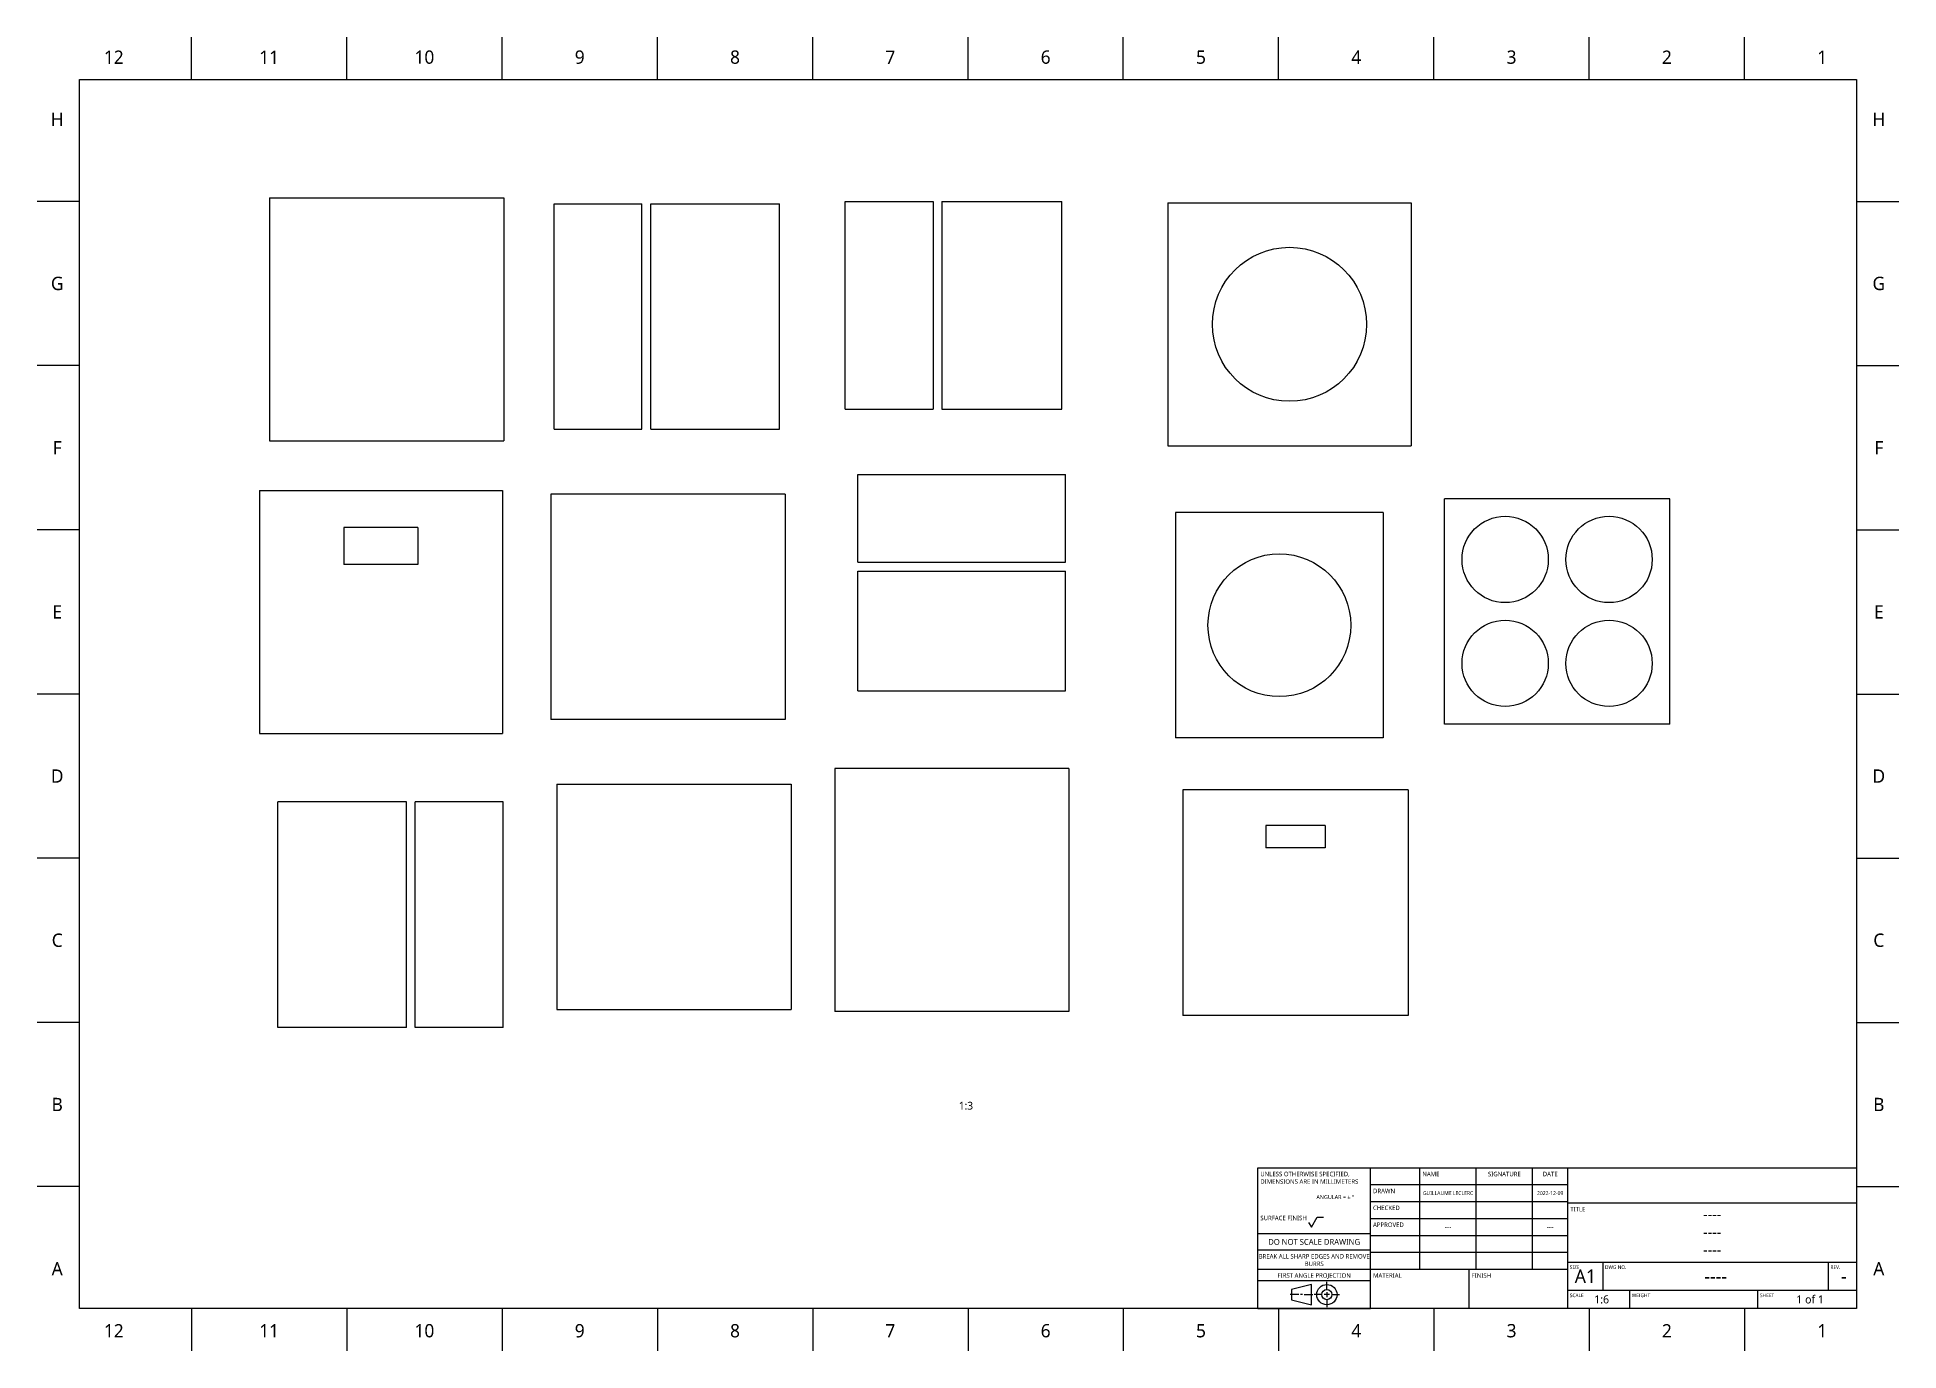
# Model space of a CAD drawing. Extents: x 2 to 841, y 1 to 593.
import ezdxf

# ---------------------------------------------------------------- set-up
doc = ezdxf.new("R2010")
doc.units = 0
doc.header["$LTSCALE"] = 12.7
for name, color, linetype in [('ANNOTATION_TEXT', 7, 'CONTINUOUS'), ('BORDER_FRAME', 7, 'CONTINUOUS'), ('BORDER_ZONES', 7, 'CONTINUOUS'), ('TITLE_BLOCK', 7, 'CONTINUOUS'), ('VISIBLE', 7, 'CONTINUOUS')]:
    doc.layers.add(name, color=color, linetype=linetype)
doc.styles.add('ONSHAPE-STANDARD', font='NotoSans-Regular.ttf')
doc.styles.add('ONSHAPE-STANDARD-FIELDS', font='')
doc.styles.add('ONSHAPE-STANDARD-VIEW-LABE', font='NotoSans-Regular.ttf', dxfattribs={"height": 3.5})
doc.styles.get('ONSHAPE-STANDARD-FIELDS').set_extended_font_data('Noto Sans')

msp = doc.modelspace()

# ---------------------------------------------------------------- linework, layer by layer
at = {"layer": 'BORDER_FRAME'}
for p, q in [((21, 20), (21, 574)), ((21, 574), (822, 574)), ((822, 574), (822, 20)), ((822, 20), (21, 20))]:
    msp.add_line(p, q, dxfattribs=at)
at = {"layer": 'BORDER_ZONES'}
for p, q in [((71.5, 574), (71.5, 593)), ((141.5, 574), (141.5, 593)), ((211.5, 574), (211.5, 593)), ((281.5, 574), (281.5, 593)), ((351.5, 574), (351.5, 593)), ((421.5, 574), (421.5, 593)), ((491.5, 574), (491.5, 593)), ((561.5, 574), (561.5, 593)), ((631.5, 574), (631.5, 593)), ((701.5, 574), (701.5, 593)), ((771.5, 574), (771.5, 593)), ((21, 519), (2, 519)), ((822, 519), (841, 519)), ((21, 445), (2, 445)), ((822, 445), (841, 445)), ((21, 371), (2, 371)), ((822, 371), (841, 371)), ((21, 297), (2, 297)), ((822, 297), (841, 297)), ((21, 223), (2, 223)), ((822, 223), (841, 223)), ((21, 149), (2, 149)), ((822, 149), (841, 149)), ((21, 75), (2, 75)), ((822, 75), (841, 75)), ((71.5, 20), (71.5, 1)), ((141.5, 20), (141.5, 1)), ((211.5, 20), (211.5, 1)), ((281.5, 20), (281.5, 1)), ((351.5, 20), (351.5, 1)), ((421.5, 20), (421.5, 1)), ((491.5, 20), (491.5, 1)), ((561.5, 20), (561.5, 1)), ((631.5, 20), (631.5, 1)), ((701.5, 20), (701.5, 1)), ((771.5, 20), (771.5, 1))]:
    msp.add_line(p, q, dxfattribs=at)
at = {"layer": 'TITLE_BLOCK'}
for p, q in [((552.12, 20), (552.12, 83.5)), ((552.12, 83.5), (602.92, 83.5)), ((602.92, 20), (602.92, 83.5)), ((602.92, 83.5), (691.83, 83.5)), ((602.92, 75.88), (691.83, 75.88)), ((625.15, 37.78), (625.15, 83.5)), ((650.55, 37.78), (650.55, 83.5)), ((675.95, 37.78), (675.95, 83.5)), ((691.83, 20), (691.83, 83.5)), ((691.83, 83.5), (822, 83.5)), ((602.92, 68.26), (691.83, 68.26)), ((691.83, 67.62), (822, 67.62)), ((574.99, 58.86), (576.25, 56.66)), ((576.25, 56.66), (578.92, 61.28)), ((578.92, 61.28), (581.72, 61.28)), ((602.92, 60.64), (691.83, 60.64)), ((552.12, 53.78), (602.92, 53.78)), ((602.92, 53.02), (691.83, 53.02)), ((552.12, 46.42), (602.92, 46.42)), ((602.92, 45.4), (691.83, 45.4)), ((552.12, 37.78), (602.92, 37.78)), ((602.92, 37.78), (691.83, 37.78)), ((647.38, 20), (647.38, 37.78)), ((691.83, 40.95), (822, 40.95)), ((707.7, 28.25), (707.7, 40.95)), ((809.3, 28.25), (809.3, 40.95)), ((552.12, 32.7), (602.92, 32.7)), ((570.67, 26.3), (566.67, 26.3)), ((576.38, 30.87), (567.24, 28.59)), ((567.24, 28.59), (567.24, 24.01)), ((572.27, 26.3), (571.35, 26.3)), ((572.95, 26.3), (576.95, 26.3)), ((576.38, 21.73), (576.38, 30.87)), ((580.95, 26.3), (577.52, 26.3)), ((584.38, 26.3), (582.1, 26.3)), ((583.24, 28.59), (583.24, 32.01)), ((583.24, 27.44), (583.24, 25.16)), ((585.53, 26.3), (588.96, 26.3)), ((691.83, 28.25), (822, 28.25)), ((719.76, 20), (719.76, 28.25)), ((777.55, 20), (777.55, 28.25)), ((552.12, 20), (602.92, 20)), ((567.24, 24.01), (576.38, 21.73)), ((583.24, 24.01), (583.24, 20.58))]:
    msp.add_line(p, q, dxfattribs=at)
for radius in [4.57, 2.29]:
    msp.add_circle((583.24, 26.3), radius, dxfattribs=at)
at = {"layer": 'VISIBLE'}
for p, q in [((106.71, 520.63), (106.71, 411.09)), ((106.71, 520.63), (212.28, 520.63)), ((212.28, 520.63), (212.28, 411.09)), ((234.91, 517.92), (274.53, 517.92)), ((234.91, 416.32), (234.91, 517.92)), ((274.53, 416.32), (274.53, 517.92)), ((278.5, 517.92), (336.51, 517.92)), ((278.5, 416.32), (278.5, 517.92)), ((336.51, 416.32), (336.51, 517.92)), ((366.2, 425.31), (366.2, 518.98)), ((366.2, 518.98), (405.81, 518.98)), ((405.81, 518.98), (405.81, 425.31)), ((409.78, 518.98), (409.78, 425.31)), ((409.78, 518.98), (463.83, 518.98)), ((463.83, 425.31), (463.83, 518.98)), ((511.64, 518.39), (511.64, 408.85)), ((511.64, 518.39), (621.17, 518.39)), ((621.17, 518.39), (621.17, 408.85)), ((366.2, 425.31), (405.81, 425.31)), ((409.78, 425.31), (463.83, 425.31)), ((234.91, 416.32), (274.53, 416.32)), ((278.5, 416.32), (336.51, 416.32)), ((106.71, 411.09), (212.28, 411.09)), ((511.64, 408.85), (621.17, 408.85)), ((371.82, 396), (465.48, 396)), ((371.82, 356.38), (371.82, 396)), ((465.48, 356.38), (465.48, 396)), ((102.16, 388.74), (102.16, 279.21)), ((102.16, 388.74), (211.7, 388.74)), ((211.7, 388.74), (211.7, 279.21)), ((233.5, 387.07), (233.5, 285.47)), ((339.07, 387.07), (233.5, 387.07)), ((339.07, 387.07), (339.07, 285.47)), ((608.66, 378.78), (515, 378.78)), ((515, 378.78), (515, 277.18)), ((608.66, 378.78), (608.66, 277.18)), ((737.82, 385.02), (636.22, 385.02)), ((636.22, 283.42), (636.22, 385.02)), ((737.82, 283.42), (737.82, 385.02)), ((140.26, 372.08), (140.26, 355.41)), ((173.6, 372.08), (140.26, 372.08)), ((173.6, 372.08), (173.6, 355.41)), ((173.6, 355.41), (140.26, 355.41)), ((371.82, 356.38), (465.48, 356.38)), ((371.82, 352.42), (465.48, 352.42)), ((371.82, 298.37), (371.82, 352.42)), ((465.48, 298.37), (465.48, 352.42)), ((371.82, 298.37), (465.48, 298.37)), ((339.07, 285.47), (233.5, 285.47)), ((102.16, 279.21), (211.7, 279.21)), ((608.66, 277.18), (515, 277.18)), ((737.82, 283.42), (636.22, 283.42)), ((361.44, 263.45), (361.44, 153.91)), ((467.01, 263.45), (361.44, 263.45)), ((467.01, 263.45), (467.01, 153.91)), ((236.17, 256.41), (341.74, 256.41)), ((236.17, 256.41), (236.17, 154.81)), ((341.74, 256.41), (341.74, 154.81)), ((619.92, 253.76), (518.32, 253.76)), ((518.32, 253.76), (518.32, 152.16)), ((619.92, 253.76), (619.92, 152.16)), ((168.42, 248.34), (110.4, 248.34)), ((110.4, 146.74), (110.4, 248.34)), ((168.42, 146.74), (168.42, 248.34)), ((212, 248.34), (172.39, 248.34)), ((172.39, 146.74), (172.39, 248.34)), ((212, 146.74), (212, 248.34)), ((555.78, 237.73), (555.78, 227.73)), ((582.45, 237.73), (555.78, 237.73)), ((582.45, 237.73), (582.45, 227.73)), ((582.45, 227.73), (555.78, 227.73)), ((236.17, 154.81), (341.74, 154.81)), ((467.01, 153.91), (361.44, 153.91)), ((619.92, 152.16), (518.32, 152.16)), ((168.42, 146.74), (110.4, 146.74)), ((212, 146.74), (172.39, 146.74))]:
    msp.add_line(p, q, dxfattribs=at)
for centre, radius in [((566.4, 463.62), 34.7), ((663.6, 357.64), 19.45), ((710.43, 357.64), 19.45), ((561.83, 327.98), 32.17), ((663.6, 310.8), 19.45), ((710.43, 310.8), 19.45)]:
    msp.add_circle(centre, radius, dxfattribs=at)

# ---------------------------------------------------------------- texts
at = {"layer": 'ANNOTATION_TEXT', "color": 7, "insert": (419.99, 113.21), "char_height": 3.5, "attachment_point": 2, "style": 'ONSHAPE-STANDARD-VIEW-LABE'}
msp.add_mtext(' 1:3', dxfattribs=at)
at = {"layer": 'BORDER_ZONES', "char_height": 6, "attachment_point": 5, "style": 'ONSHAPE-STANDARD'}
for s, insert in [('12', (36.5, 584)), ('11', (106.5, 584)), ('10', (176.5, 584)), ('9', (246.5, 584)), ('8', (316.5, 584)), ('7', (386.5, 584)), ('6', (456.5, 584)), ('5', (526.5, 584)), ('4', (596.5, 584)), ('3', (666.5, 584)), ('2', (736.5, 584)), ('1', (806.5, 584)), ('H', (11, 556)), ('H', (832, 556)), ('G', (11, 482)), ('G', (832, 482)), ('F', (11, 408)), ('F', (832, 408)), ('E', (11, 334)), ('E', (832, 334)), ('D', (11, 260)), ('D', (832, 260)), ('C', (11, 186)), ('C', (832, 186)), ('B', (11, 112)), ('B', (832, 112)), ('A', (11, 38)), ('A', (832, 38)), ('12', (36.5, 10)), ('11', (106.5, 10)), ('10', (176.5, 10)), ('9', (246.5, 10)), ('8', (316.5, 10)), ('7', (386.5, 10)), ('6', (456.5, 10)), ('5', (526.5, 10)), ('4', (596.5, 10)), ('3', (666.5, 10)), ('2', (736.5, 10)), ('1', (806.5, 10))]:
    msp.add_mtext(s, dxfattribs=dict(at, insert=insert))
at = {"layer": 'TITLE_BLOCK'}
for s, insert, char_height, width, attachment_point, style in [('UNLESS OTHERWISE SPECIFIED, DIMENSIONS ARE IN MILLIMETERS', (553.24, 81.67), 2.032, 49.784, 1, 'ONSHAPE-STANDARD'), ('NAME', (626.27, 81.67), 2.032, 24.892, 1, 'ONSHAPE-STANDARD'), ('SIGNATURE', (663.25, 81.67), 2.032, 24.892, 2, 'ONSHAPE-STANDARD'), ('DATE', (683.89, 81.67), 2.032, 15.5575, 2, 'ONSHAPE-STANDARD'), ('^JANGULAR = ± °^J', (578.53, 74.23), 1.8288, 24.892, 1, 'ONSHAPE-STANDARD'), ('DRAWN', (604.04, 74.05), 2.032, 21.7805, 1, 'ONSHAPE-STANDARD'), ('GUILLAUME LECLERC', (637.85, 72.07), 1.7069, 25.4, 5, 'ONSHAPE-STANDARD-FIELDS'), ('2022-12-09', (683.89, 72.07), 1.707, 15.875, 5, 'ONSHAPE-STANDARD-FIELDS'), ('SURFACE FINISH', (553.24, 61.86), 2.032, 24.892, 1, 'ONSHAPE-STANDARD'), ('APPROVED', (604.04, 58.81), 2.032, 21.7805, 1, 'ONSHAPE-STANDARD'), ('CHECKED', (604.04, 66.43), 2.032, 21.7805, 1, 'ONSHAPE-STANDARD'), ('TITLE', (692.94, 65.8), 2.032, 15.5575, 1, 'ONSHAPE-STANDARD'), ('----', (756.91, 62.54), 4.877, 117.475, 5, 'ONSHAPE-STANDARD-FIELDS'), ('DO NOT SCALE DRAWING', (577.52, 51.4), 2.6416, 49.784, 2, 'ONSHAPE-STANDARD'), ('----', (637.85, 56.83), 1.707, 25.4, 5, 'ONSHAPE-STANDARD-FIELDS'), ('----', (683.89, 56.83), 1.707, 15.875, 5, 'ONSHAPE-STANDARD-FIELDS'), ('----', (756.91, 54.54), 4.877, 117.475, 5, 'ONSHAPE-STANDARD-FIELDS'), ('BREAK ALL SHARP EDGES AND REMOVE BURRS', (577.52, 44.59), 2.032, 49.784, 2, 'ONSHAPE-STANDARD'), ('----', (756.91, 46.54), 4.877, 117.475, 5, 'ONSHAPE-STANDARD-FIELDS'), ('FIRST ANGLE PROJECTION', (577.52, 35.95), 2.032, 49.784, 2, 'ONSHAPE-STANDARD'), ('MATERIAL', (604.04, 35.95), 2.032, 43.561, 1, 'ONSHAPE-STANDARD'), ('FINISH', (648.49, 35.95), 2.032, 43.561, 1, 'ONSHAPE-STANDARD'), ('SIZE', (692.72, 39.49), 1.626, 15.5575, 1, 'ONSHAPE-STANDARD'), ('A1', (699.76, 34.6), 6.096, 15.875, 5, 'ONSHAPE-STANDARD-FIELDS'), ('DWG NO.', (708.59, 39.49), 1.626, 99.568, 1, 'ONSHAPE-STANDARD'), ('----', (758.5, 34.6), 6.096, 101.6, 5, 'ONSHAPE-STANDARD-FIELDS'), ('REV.', (810.19, 39.49), 1.626, 12.446, 1, 'ONSHAPE-STANDARD'), ('-', (816.28, 34.6), 6.1, 11.43, 5, 'ONSHAPE-STANDARD-FIELDS'), ('SCALE', (692.72, 26.79), 1.626, 27.3812, 1, 'ONSHAPE-STANDARD'), ('1:6', (707.07, 24.13), 3.658, 25.4, 5, 'ONSHAPE-STANDARD-FIELDS'), ('WEIGHT', (720.66, 26.79), 1.626, 56.6293, 1, 'ONSHAPE-STANDARD'), ('SHEET', (778.44, 26.79), 1.626, 43.561, 1, 'ONSHAPE-STANDARD'), ('1 of 1', (801.04, 24.13), 3.658, 41.91, 5, 'ONSHAPE-STANDARD-FIELDS')]:
    msp.add_mtext(s, dxfattribs=dict(at, insert=insert, char_height=char_height, width=width, attachment_point=attachment_point, style=style))

doc.saveas('drawing.dxf')
